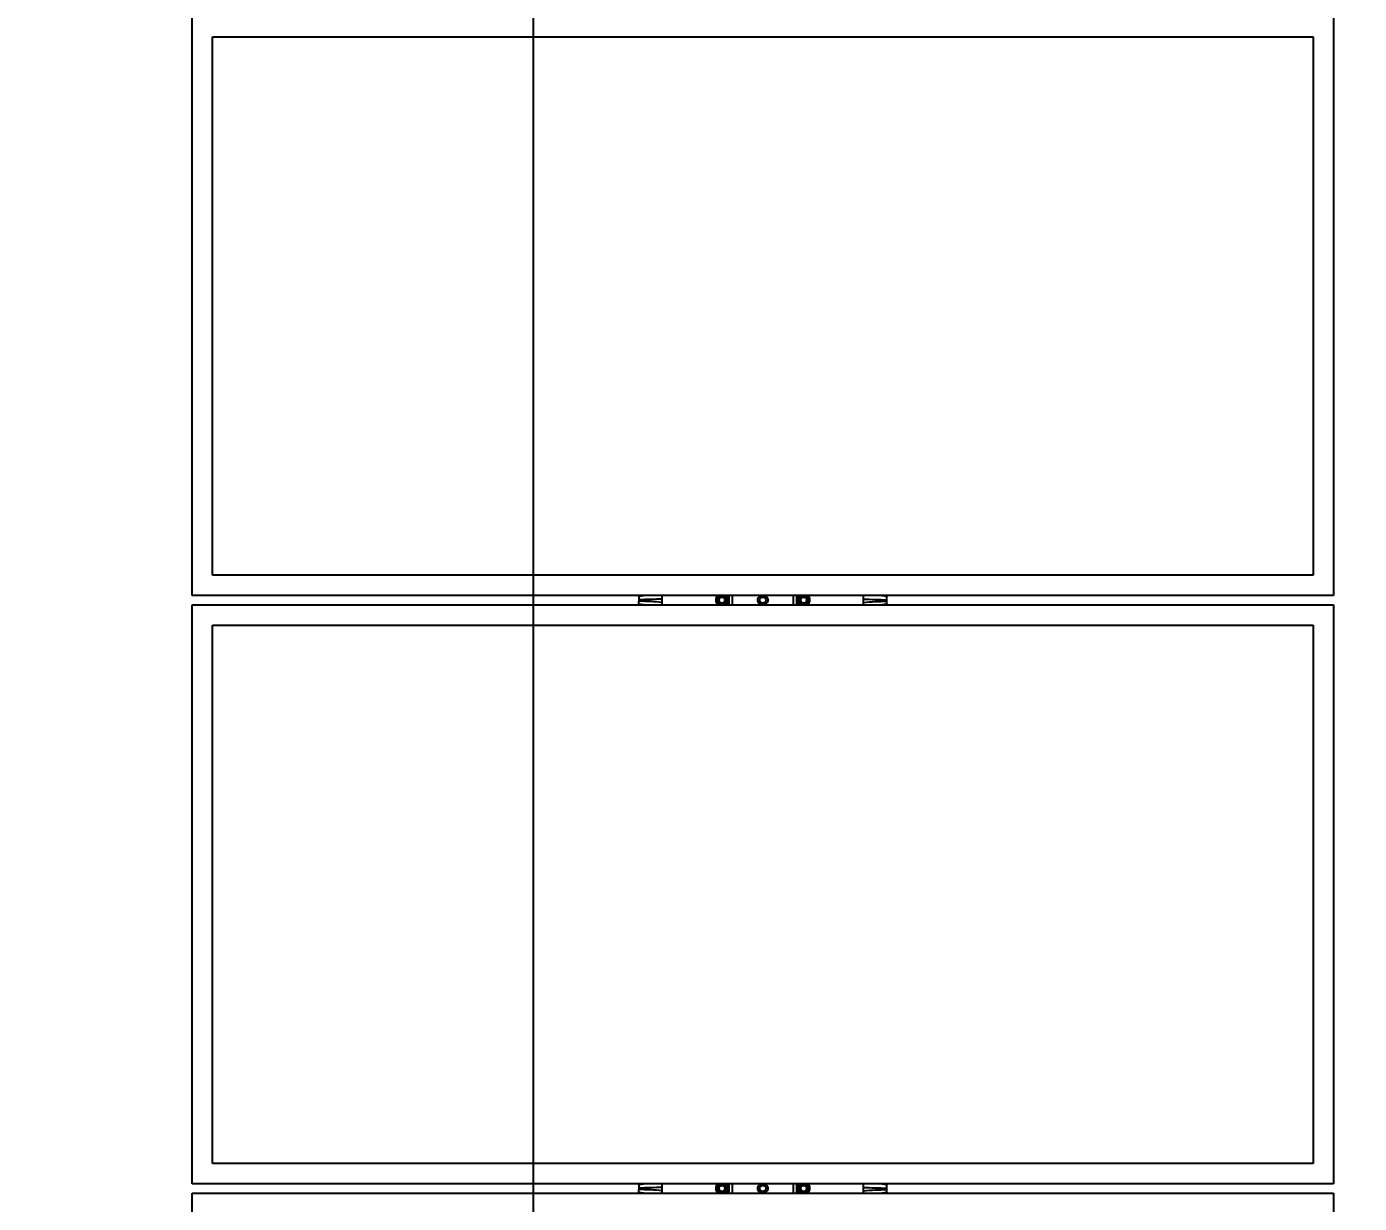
# Model space of a CAD drawing. Header units: feet. Extents: x -21 to 5170, y -254 to 1413.
# Drawn here: x 1792.3 to 1896.9, y -67.7 to 24.6 of the extents above; entities that cross this region are included whole.
import ezdxf
from ezdxf import colors
from ezdxf.entities.mleader import LeaderData, LeaderLine
from ezdxf.math import Vec2, Vec3

# ---------------------------------------------------------------- set-up
doc = ezdxf.new("R2010")
doc.units = ezdxf.units.FT
doc.header["$MEASUREMENT"] = 0
doc.layers.add('E-ARRY-TABL', color=9, linetype='Continuous')
doc.layers.add('G-NPLT', color=67, linetype='Continuous', plot=False)
doc.styles.add('NEI-A', font='arial.ttf')

msp = doc.modelspace()

# ---------------------------------------------------------------- linework, layer by layer
at = {"layer": 'E-ARRY-TABL'}
msp.add_line((1806.92808, 23.80038), (1893.26351, 23.80038), dxfattribs=at)
at = {"layer": 'G-NPLT'}
msp.add_lwpolyline([(1832.0982, 315.58045), (2480.28002, 315.58045), (2480.28002, -144.6313), (1832.0982, -144.6313)], close=True, dxfattribs=at)

# ---------------------------------------------------------------- next in the draw order: leaders
ml = msp.add_multileader_mtext('Standard', dxfattribs=at)
ml.set_content('\\A1;ATI', color=256, style='NEI-A')
ml.set_leader_properties()
ml.build(insert=Vec2(0, 0))
ml.multileader.update_dxf_attribs({"dogleg_length": 0.89968, "arrow_head_size": 64.60241})
ctx = ml.context
ctx.base_point, ctx.char_height, ctx.arrow_head_size, ctx.landing_gap_size, ctx.plane_origin = Vec3(2046.95625, -210.91911), 43.068273, 64.60241, 33.07065, Vec3(17655.77939, -11807.0407)
notes = []
notes.append((ctx, [(0, (0, 0, 0), (0, 0), (1, 0), 1, [])]))
ctx.mtext.insert, ctx.mtext.width, ctx.mtext.flow_direction = Vec3(2080.0269, -189.38498), 97.1085959, 5
ctx.mtext.has_bg_fill, ctx.mtext.bg_color, ctx.mtext.bg_scale_factor, ctx.mtext.bg_transparency, ctx.mtext.use_window_bg_color = 1, -1073741824, 1.5, 0, 1
for ctx, leaders in notes:
    for number, flags, end, landing, length, lines in leaders:
        leader = LeaderData()
        leader.index, (leader.has_last_leader_line, leader.has_dogleg_vector, leader.attachment_direction) = number, flags
        leader.last_leader_point, leader.dogleg_vector, leader.dogleg_length = Vec3(end), Vec3(landing), length
        for number, points, colour, breaks in lines:
            line = LeaderLine()
            line.index, line.vertices, line.color, line.breaks = number, Vec3.list(points), colors.encode_raw_color(colour), breaks
            leader.lines.append(line)
        ctx.leaders.append(leader)

# ---------------------------------------------------------------- next in the draw order: leaders
ml = msp.add_multileader_mtext('Standard', dxfattribs=at)
ml.set_content('\\A1;GAMECHANGE', color=256, style='NEI-A')
ml.set_leader_properties()
ml.build(insert=Vec2(0, 0))
ml.multileader.update_dxf_attribs({"dogleg_length": 0.89968, "arrow_head_size": 64.60241})
ctx = ml.context
ctx.base_point, ctx.char_height, ctx.arrow_head_size, ctx.landing_gap_size, ctx.plane_origin = Vec3(3193.50933, -201.22638), 43.068273, 64.60241, 33.07065, Vec3(19000.63376, -11807.0407)
notes = []
notes.append((ctx, [(0, (0, 0, 0), (0, 0), (1, 0), 1, [])]))
ctx.mtext.insert, ctx.mtext.width, ctx.mtext.flow_direction = Vec3(3226.57997, -179.32502), 410.8719117, 5
ctx.mtext.has_bg_fill, ctx.mtext.bg_color, ctx.mtext.bg_scale_factor, ctx.mtext.bg_transparency, ctx.mtext.use_window_bg_color = 1, -1073741824, 1.5, 0, 1
for ctx, leaders in notes:
    for number, flags, end, landing, length, lines in leaders:
        leader = LeaderData()
        leader.index, (leader.has_last_leader_line, leader.has_dogleg_vector, leader.attachment_direction) = number, flags
        leader.last_leader_point, leader.dogleg_vector, leader.dogleg_length = Vec3(end), Vec3(landing), length
        for number, points, colour, breaks in lines:
            line = LeaderLine()
            line.index, line.vertices, line.color, line.breaks = number, Vec3.list(points), colors.encode_raw_color(colour), breaks
            leader.lines.append(line)
        ctx.leaders.append(leader)

# ---------------------------------------------------------------- next in the draw order: leaders
ml = msp.add_multileader_mtext('Standard', dxfattribs=at)
ml.set_content('\\A1;FTC', color=256, style='NEI-A')
ml.set_leader_properties()
ml.build(insert=Vec2(0, 0))
ml.multileader.update_dxf_attribs({"dogleg_length": 0.89968, "arrow_head_size": 64.60241})
ctx = ml.context
ctx.base_point, ctx.char_height, ctx.arrow_head_size, ctx.landing_gap_size, ctx.plane_origin = Vec3(4694.02381, -210.43336), 43.068273, 64.60241, 33.07065, Vec3(20345.48813, -11807.0407)
notes = []
notes.append((ctx, [(0, (0, 0, 0), (0, 0), (1, 0), 1, [])]))
ctx.mtext.insert, ctx.mtext.width, ctx.mtext.flow_direction = Vec3(4727.09445, -188.532), 126.6975761, 5
ctx.mtext.has_bg_fill, ctx.mtext.bg_color, ctx.mtext.bg_scale_factor, ctx.mtext.bg_transparency, ctx.mtext.use_window_bg_color = 1, -1073741824, 1.5, 0, 1
for ctx, leaders in notes:
    for number, flags, end, landing, length, lines in leaders:
        leader = LeaderData()
        leader.index, (leader.has_last_leader_line, leader.has_dogleg_vector, leader.attachment_direction) = number, flags
        leader.last_leader_point, leader.dogleg_vector, leader.dogleg_length = Vec3(end), Vec3(landing), length
        for number, points, colour, breaks in lines:
            line = LeaderLine()
            line.index, line.vertices, line.color, line.breaks = number, Vec3.list(points), colors.encode_raw_color(colour), breaks
            leader.lines.append(line)
        ctx.leaders.append(leader)

# ---------------------------------------------------------------- next in the draw order: linework, layer by layer
at = {"layer": 'E-ARRY-TABL'}
for p, q in [((1805.32588, -20.00822), (1805.32588, 25.40257)), ((1894.86571, 25.40257), (1894.86571, -20.00822)), ((1806.92808, -18.40602), (1806.92808, 23.80038)), ((1893.26351, 23.80038), (1893.26351, -18.40602)), ((1893.26351, -18.40602), (1806.92808, -18.40602)), ((1894.86571, -20.00822), (1805.32588, -20.00822)), ((1805.32588, -66.15144), (1805.32588, -20.74065)), ((1805.32588, -20.74065), (1894.86571, -20.74065)), ((1840.95496, -20.00822), (1840.36818, -20.08785)), ((1840.36818, -20.66102), (1840.95423, -20.74065)), ((1846.55737, -20.73268), (1846.56613, -20.74065)), ((1846.93206, -20.74065), (1847.06063, -20.66604)), ((1847.06994, -20.74065), (1847.0959, -20.72681)), ((1847.22544, -20.01619), (1847.21668, -20.00822)), ((1852.96853, -20.73488), (1852.97491, -20.74065)), ((1853.12166, -20.00822), (1853.09337, -20.02342)), ((1853.2597, -20.00697), (1853.12904, -20.08396)), ((1853.63185, -20.01399), (1853.62546, -20.00822)), ((1859.82341, -20.08785), (1859.23663, -20.00822)), ((1859.23736, -20.74065), (1859.82341, -20.66102)), ((1894.86571, -20.74065), (1894.86571, -66.15144)), ((1806.92808, -64.54925), (1806.92808, -22.34285)), ((1806.92808, -22.34285), (1893.26351, -22.34285)), ((1893.26351, -22.34285), (1893.26351, -64.54925)), ((1893.26351, -64.54925), (1806.92808, -64.54925)), ((1894.86571, -66.15144), (1805.32588, -66.15144)), ((1805.32588, -66.88387), (1894.86571, -66.88387)), ((1805.32588, -112.29466), (1805.32588, -66.88387)), ((1840.95496, -66.15144), (1840.36818, -66.23107)), ((1840.36818, -66.80425), (1840.95423, -66.88387)), ((1846.55737, -66.8759), (1846.56613, -66.88387)), ((1846.93206, -66.88387), (1847.06063, -66.80926)), ((1847.06994, -66.88387), (1847.0959, -66.87004)), ((1847.22544, -66.15942), (1847.21668, -66.15144)), ((1852.96853, -66.8781), (1852.97491, -66.88387)), ((1853.12166, -66.15144), (1853.09337, -66.16664)), ((1853.25758, -66.15144), (1853.12904, -66.22718)), ((1853.63185, -66.15721), (1853.62546, -66.15144)), ((1859.82341, -66.23107), (1859.23663, -66.15144)), ((1859.23736, -66.88387), (1859.82341, -66.80425)), ((1894.86571, -66.88387), (1894.86571, -112.29466))]:
    msp.add_line(p, q, dxfattribs=at)
for centre, radius in [((1846.89141, -20.37443), 0.33715), ((1846.89141, -20.37443), 0.24051), ((1846.89141, -20.37443), 0.22889), ((1853.30019, -20.37443), 0.33715), ((1853.30019, -20.37443), 0.24051), ((1853.30019, -20.37443), 0.22889), ((1846.89141, -66.51766), 0.33715), ((1846.89141, -66.51766), 0.24051), ((1846.89141, -66.51766), 0.22889), ((1853.30019, -66.51766), 0.33715), ((1853.30019, -66.51766), 0.24051), ((1853.30019, -66.51766), 0.22889)]:
    msp.add_circle(centre, radius, dxfattribs=at)
for centre, radius, start, end in [((1846.89141, -20.37443), 0.48981, 131.6116092, 227.0024407), ((1846.89141, -20.37443), 0.40742, 115.9892336, 244.0107664), ((1846.89141, -20.37443), 0.40742, 300.1274387, 64.0107664), ((1846.89141, -20.37443), 0.48981, 311.6116092, 47.0024032), ((1853.30019, -20.37443), 0.48981, 131.6116092, 227.3815096), ((1853.30019, -20.37443), 0.40742, 120.5065041, 244.0107664), ((1853.30019, -20.37443), 0.40742, 295.9892336, 64.0107664), ((1853.30019, -20.37443), 0.48981, 311.6116092, 47.3814721), ((1846.89141, -66.51766), 0.48981, 131.6116092, 227.0024407), ((1846.89141, -66.51766), 0.40742, 115.9892336, 244.0107664), ((1846.89141, -66.51766), 0.40742, 300.1274387, 64.0107664), ((1846.89141, -66.51766), 0.48981, 311.6116092, 47.0024032), ((1853.30019, -66.51766), 0.48981, 131.6116092, 227.3815096), ((1853.30019, -66.51766), 0.40742, 120.5065041, 244.0107664), ((1853.30019, -66.51766), 0.40742, 295.9892336, 64.0107664), ((1853.30019, -66.51766), 0.48981, 311.6116092, 47.3814721)]:
    msp.add_arc(centre, radius, start, end, dxfattribs=at)
for points, knots in [([(1840.36818, -20.08785), (1840.36818, -20.07413), (1840.36818, -20.05758), (1840.36818, -20.01542), (1840.36818, -20.00822)], [0, 0, 0, 0, 0.829245833, 1, 1, 1, 1]), ([(1840.36818, -20.08785), (1840.36818, -20.09289), (1840.36818, -20.1224), (1840.36818, -20.1489), (1840.36818, -20.19459), (1840.36818, -20.23651), (1840.36818, -20.28773), (1840.36818, -20.3255), (1840.36818, -20.34463)], [0, 0, 0, 0, 0.104408076, 0.610092505, 0.713229006, 0.816381409, 0.906958044, 1, 1, 1, 1]), ([(1842.20591, -20.296), (1841.89974, -20.30673), (1841.28746, -20.3282), (1840.67459, -20.33916), (1840.36818, -20.34463)], [0, 0, 0, 0, 0.500036901, 1, 1, 1, 1]), ([(1840.36818, -20.34463), (1840.36818, -20.34786), (1840.36818, -20.35241), (1840.36818, -20.35963), (1840.36818, -20.3641), (1840.36818, -20.36772), (1840.36818, -20.36917), (1840.36818, -20.37207), (1840.36818, -20.37684), (1840.36818, -20.38348), (1840.36818, -20.39205), (1840.36818, -20.40562), (1840.36818, -20.42614), (1840.36818, -20.44296), (1840.36818, -20.45267)], [0, 0, 0, 0, 0.088792677, 0.125266565, 0.198196576, 0.211434953, 0.224673296, 0.237911626, 0.290864967, 0.355531486, 0.42020743, 0.526263413, 0.726625991, 1, 1, 1, 1]), ([(1842.20613, -20.54997), (1841.90004, -20.52959), (1841.28793, -20.48885), (1840.67474, -20.46473), (1840.36818, -20.45267)], [0, 0, 0, 0, 0.500050032, 1, 1, 1, 1]), ([(1840.36818, -20.66102), (1840.36818, -20.64609), (1840.36818, -20.61793), (1840.36818, -20.58594), (1840.36818, -20.55971), (1840.36818, -20.51626), (1840.36818, -20.47735), (1840.36818, -20.45501), (1840.36818, -20.45267)], [0, 0, 0, 0, 0.336781761, 0.635414469, 0.762435252, 0.874639399, 0.986817621, 1, 1, 1, 1]), ([(1840.36818, -20.74065), (1840.36818, -20.73218), (1840.36818, -20.6905), (1840.36818, -20.67409), (1840.36818, -20.66102)], [0, 0, 0, 0, 0.203251759, 1, 1, 1, 1]), ([(1842.20591, -20.296), (1842.20602, -20.26746), (1842.20625, -20.20606), (1842.20595, -20.12021), (1842.2052, -20.04975), (1842.20436, -20.02064), (1842.204, -20.00822)], [0, 0, 0, 0, 0.237682332, 0.511297981, 0.791460281, 1, 1, 1, 1]), ([(1842.20401, -20.74065), (1842.20436, -20.72815), (1842.20515, -20.69986), (1842.20592, -20.63461), (1842.20606, -20.57806), (1842.20613, -20.54997)], [0, 0, 0, 0, 0.284877006, 0.644722971, 1, 1, 1, 1]), ([(1842.20613, -20.54997), (1842.20605, -20.51066), (1842.20595, -20.46366), (1842.20567, -20.40828), (1842.20562, -20.38336), (1842.20561, -20.3623), (1842.20568, -20.34702), (1842.20568, -20.33606), (1842.20576, -20.32004), (1842.20586, -20.30508), (1842.20591, -20.296)], [0, 0, 0, 0, 0.473900563, 0.566584192, 0.646097342, 0.765289978, 0.812851893, 0.824688911, 0.893504587, 1, 1, 1, 1]), ([(1846.72218, -20.08283), (1846.67803, -20.10846), (1846.62102, -20.14154), (1846.56618, -20.17336), (1846.55383, -20.18053)], [0, 0, 0, 0, 0.774619327, 1, 1, 1, 1]), ([(1846.55383, -20.18053), (1846.5539, -20.21214), (1846.55404, -20.27595), (1846.55418, -20.34191), (1846.55426, -20.37518)], [0, 0, 0, 0, 0.495457963, 1, 1, 1, 1]), ([(1846.55426, -20.37518), (1846.55427, -20.3798), (1846.55441, -20.44553), (1846.55456, -20.50995), (1846.55469, -20.56984)], [0, 0, 0, 0, 0.070220322, 1, 1, 1, 1]), ([(1846.55469, -20.56984), (1846.5821, -20.58558), (1846.63743, -20.61736), (1846.69462, -20.65021), (1846.72348, -20.66679)], [0, 0, 0, 0, 0.495457963, 1, 1, 1, 1]), ([(1846.85075, -20.00822), (1846.82189, -20.02497), (1846.77953, -20.04955), (1846.73605, -20.07479), (1846.72218, -20.08283)], [0, 0, 0, 0, 0.681174188, 1, 1, 1, 1]), ([(1846.72348, -20.66679), (1846.72748, -20.66909), (1846.7709, -20.69403), (1846.81345, -20.71846), (1846.85208, -20.74065)], [0, 0, 0, 0, 0.09219659, 1, 1, 1, 1]), ([(1847.05933, -20.08208), (1847.05533, -20.07978), (1847.01191, -20.05484), (1846.96936, -20.0304), (1846.93073, -20.00822)], [0, 0, 0, 0, 0.09219659, 1, 1, 1, 1]), ([(1847.22812, -20.17903), (1847.20071, -20.16329), (1847.14538, -20.13151), (1847.08819, -20.09866), (1847.05933, -20.08208)], [0, 0, 0, 0, 0.495457963, 1, 1, 1, 1]), ([(1847.06063, -20.66604), (1847.07448, -20.658), (1847.13145, -20.62493), (1847.18697, -20.59272), (1847.22898, -20.56834)], [0, 0, 0, 0, 0.243165711, 1, 1, 1, 1]), ([(1847.22855, -20.37368), (1847.22854, -20.36907), (1847.2284, -20.30334), (1847.22825, -20.23892), (1847.22812, -20.17903)], [0, 0, 0, 0, 0.070220322, 1, 1, 1, 1]), ([(1847.22898, -20.56834), (1847.22891, -20.53672), (1847.22877, -20.47292), (1847.22863, -20.40696), (1847.22855, -20.37368)], [0, 0, 0, 0, 0.495457963, 1, 1, 1, 1]), ([(1847.45885, -20.74065), (1847.45907, -20.7121), (1847.46092, -20.46797), (1847.45959, -20.22381), (1847.45842, -20.00822)], [0, 0, 0, 0, 0.116959652, 1, 1, 1, 1]), ([(1847.68712, -20.00822), (1847.68793, -20.22428), (1847.68886, -20.46843), (1847.68738, -20.71257), (1847.68721, -20.74065)], [0, 0, 0, 0, 0.88496735, 1, 1, 1, 1]), ([(1850.02467, -20.74065), (1850.0051, -20.73841), (1849.94203, -20.73118), (1849.84698, -20.6758), (1849.75567, -20.58244), (1849.70266, -20.4625), (1849.69434, -20.33318), (1849.73128, -20.20869), (1849.8091, -20.10446), (1849.90889, -20.03195), (1849.98488, -20.01539), (1850.01781, -20.00822)], [0, 0, 0, 0, 0.055467135, 0.178740105, 0.301068238, 0.422074784, 0.541486052, 0.660550552, 0.781493861, 0.905315943, 1, 1, 1, 1]), ([(1850.32752, -20.42667), (1850.33087, -20.40021), (1850.33656, -20.3554), (1850.31916, -20.28508), (1850.28372, -20.22176), (1850.22289, -20.1685), (1850.14809, -20.13812), (1850.06703, -20.13406), (1849.98905, -20.15714), (1849.92336, -20.20458), (1849.87713, -20.27073), (1849.85514, -20.34856), (1849.86004, -20.42956), (1849.88116, -20.47962), (1849.90973, -20.52447), (1849.94599, -20.56455), (1850.01678, -20.60318), (1850.09667, -20.6165), (1850.1769, -20.6026), (1850.24733, -20.56287), (1850.30238, -20.5027), (1850.31916, -20.45196), (1850.32752, -20.42667)], [0, 0, 0, 0, 0.05318276, 0.090051856, 0.143930989, 0.197508132, 0.250693831, 0.303997406, 0.357752004, 0.411588514, 0.465007081, 0.518157859, 0.571608056, 0.625348022, 0.625461196, 0.679189914, 0.732471661, 0.785668797, 0.839276455, 0.893156273, 0.946740624, 1, 1, 1, 1]), ([(1850.48948, -20.33172), (1850.49017, -20.37411), (1850.49156, -20.45921), (1850.43749, -20.57909), (1850.34813, -20.67339), (1850.25188, -20.73042), (1850.18706, -20.73816), (1850.16618, -20.74065)], [0, 0, 0, 0, 0.218328363, 0.43818827, 0.662256444, 0.89122321, 1, 1, 1, 1]), ([(1850.18795, -20.00822), (1850.22778, -20.02061), (1850.30935, -20.04599), (1850.4079, -20.1315), (1850.47019, -20.23176), (1850.48393, -20.30293), (1850.48948, -20.33172)], [0, 0, 0, 0, 0.263744587, 0.540159175, 0.814036973, 1, 1, 1, 1]), ([(1852.50433, -20.74065), (1852.50365, -20.52134), (1852.5029, -20.27719), (1852.50417, -20.03305), (1852.5043, -20.00822)], [0, 0, 0, 0, 0.898277382, 1, 1, 1, 1]), ([(1852.73272, -20.00822), (1852.73253, -20.03355), (1852.73065, -20.27768), (1852.73199, -20.52183), (1852.73319, -20.74065)], [0, 0, 0, 0, 0.10376783, 1, 1, 1, 1]), ([(1853.12904, -20.08396), (1853.11524, -20.09209), (1853.05848, -20.12553), (1853.00318, -20.15811), (1852.96133, -20.18277)], [0, 0, 0, 0, 0.243165711, 1, 1, 1, 1]), ([(1852.96133, -20.18277), (1852.96161, -20.21438), (1852.96217, -20.27818), (1852.96276, -20.34414), (1852.96305, -20.37741)], [0, 0, 0, 0, 0.495457963, 1, 1, 1, 1]), ([(1852.96305, -20.37741), (1852.96309, -20.38203), (1852.96367, -20.44776), (1852.96424, -20.51217), (1852.96477, -20.57206)], [0, 0, 0, 0, 0.070220322, 1, 1, 1, 1]), ([(1852.96477, -20.57206), (1852.99229, -20.58762), (1853.04782, -20.61904), (1853.10523, -20.65151), (1853.1342, -20.66789)], [0, 0, 0, 0, 0.495457963, 1, 1, 1, 1]), ([(1853.1342, -20.66789), (1853.13822, -20.67016), (1853.18165, -20.69473), (1853.22421, -20.7188), (1853.26283, -20.74065)], [0, 0, 0, 0, 0.092516545, 1, 1, 1, 1]), ([(1853.46617, -20.08098), (1853.46215, -20.0787), (1853.41872, -20.05414), (1853.37616, -20.03006), (1853.33754, -20.00822)], [0, 0, 0, 0, 0.092516545, 1, 1, 1, 1]), ([(1853.34279, -20.74065), (1853.37169, -20.72362), (1853.41405, -20.69866), (1853.45753, -20.67305), (1853.47133, -20.66491)], [0, 0, 0, 0, 0.682346465, 1, 1, 1, 1]), ([(1853.6356, -20.17681), (1853.60808, -20.16125), (1853.55255, -20.12983), (1853.49514, -20.09736), (1853.46617, -20.08098)], [0, 0, 0, 0, 0.495457963, 1, 1, 1, 1]), ([(1853.47133, -20.66491), (1853.51532, -20.63899), (1853.5721, -20.60554), (1853.62673, -20.57335), (1853.63904, -20.5661)], [0, 0, 0, 0, 0.774619327, 1, 1, 1, 1]), ([(1853.63732, -20.37145), (1853.63728, -20.36684), (1853.6367, -20.30111), (1853.63613, -20.2367), (1853.6356, -20.17681)], [0, 0, 0, 0, 0.070220322, 1, 1, 1, 1]), ([(1853.63904, -20.5661), (1853.63876, -20.53449), (1853.6382, -20.47069), (1853.63761, -20.40473), (1853.63732, -20.37145)], [0, 0, 0, 0, 0.495457963, 1, 1, 1, 1]), ([(1857.98568, -20.296), (1857.98556, -20.26297), (1857.98531, -20.19184), (1857.98581, -20.09738), (1857.98665, -20.03335), (1857.98745, -20.01324), (1857.98765, -20.00822)], [0, 0, 0, 0, 0.272878633, 0.587618909, 0.897093641, 1, 1, 1, 1]), ([(1857.98546, -20.54997), (1857.98554, -20.51066), (1857.98564, -20.46366), (1857.98592, -20.40828), (1857.98597, -20.38336), (1857.98598, -20.3623), (1857.98592, -20.34702), (1857.98591, -20.33606), (1857.98583, -20.32004), (1857.98574, -20.30508), (1857.98568, -20.296)], [0, 0, 0, 0, 0.473900563, 0.566584192, 0.646097342, 0.765289978, 0.812851893, 0.824688911, 0.893504587, 1, 1, 1, 1]), ([(1857.98546, -20.54997), (1858.29155, -20.52959), (1858.90366, -20.48885), (1859.51685, -20.46473), (1859.82341, -20.45267)], [0, 0, 0, 0, 0.500050032, 1, 1, 1, 1]), ([(1857.98766, -20.74065), (1857.98747, -20.73562), (1857.98667, -20.71547), (1857.98577, -20.65221), (1857.98556, -20.58424), (1857.98546, -20.54997)], [0, 0, 0, 0, 0.141530855, 0.567144679, 1, 1, 1, 1]), ([(1857.98568, -20.296), (1858.29185, -20.30673), (1858.90413, -20.3282), (1859.517, -20.33916), (1859.82341, -20.34463)], [0, 0, 0, 0, 0.500036901, 1, 1, 1, 1]), ([(1859.82341, -20.00822), (1859.82341, -20.01669), (1859.82341, -20.05837), (1859.82341, -20.07477), (1859.82341, -20.08785)], [0, 0, 0, 0, 0.203251759, 1, 1, 1, 1]), ([(1859.82341, -20.34463), (1859.82341, -20.32593), (1859.82341, -20.28601), (1859.82341, -20.23307), (1859.82341, -20.18962), (1859.82341, -20.16266), (1859.82341, -20.13093), (1859.82341, -20.1026), (1859.82341, -20.08785)], [0, 0, 0, 0, 0.090987099, 0.194222261, 0.297480686, 0.412851507, 0.694273649, 1, 1, 1, 1]), ([(1859.82341, -20.45267), (1859.82341, -20.43935), (1859.82341, -20.42088), (1859.82341, -20.40055), (1859.82341, -20.39255), (1859.82341, -20.38458), (1859.82341, -20.37726), (1859.82341, -20.37061), (1859.82341, -20.36895), (1859.82341, -20.36662), (1859.82341, -20.36363), (1859.82341, -20.35832), (1859.82341, -20.35198), (1859.82341, -20.34698), (1859.82341, -20.34463)], [0, 0, 0, 0, 0.378460386, 0.525059812, 0.561520365, 0.597982148, 0.743875857, 0.762193155, 0.780422606, 0.789537342, 0.825996993, 0.862456604, 0.935401836, 1, 1, 1, 1]), ([(1859.82341, -20.66102), (1859.82341, -20.64596), (1859.82341, -20.61614), (1859.82341, -20.58715), (1859.82341, -20.55255), (1859.82341, -20.50651), (1859.82341, -20.46986), (1859.82341, -20.45267)], [0, 0, 0, 0, 0.332265312, 0.657491515, 0.788304514, 0.900705037, 1, 1, 1, 1]), ([(1859.82341, -20.66102), (1859.82341, -20.67474), (1859.82341, -20.69129), (1859.82341, -20.73345), (1859.82341, -20.74065)], [0, 0, 0, 0, 0.829245832, 1, 1, 1, 1]), ([(1840.36818, -66.23107), (1840.36818, -66.21735), (1840.36818, -66.2008), (1840.36818, -66.15864), (1840.36818, -66.15144)], [0, 0, 0, 0, 0.829245833, 1, 1, 1, 1]), ([(1840.36818, -66.23107), (1840.36818, -66.23612), (1840.36818, -66.26562), (1840.36818, -66.29212), (1840.36818, -66.33781), (1840.36818, -66.37973), (1840.36818, -66.43096), (1840.36818, -66.46872), (1840.36818, -66.48786)], [0, 0, 0, 0, 0.104408076, 0.610092505, 0.713229006, 0.816381409, 0.906958044, 1, 1, 1, 1]), ([(1842.20591, -66.43922), (1841.89974, -66.44996), (1841.28746, -66.47142), (1840.67459, -66.48238), (1840.36818, -66.48786)], [0, 0, 0, 0, 0.500036901, 1, 1, 1, 1]), ([(1840.36818, -66.48786), (1840.36818, -66.49108), (1840.36818, -66.49563), (1840.36818, -66.50286), (1840.36818, -66.50732), (1840.36818, -66.51095), (1840.36818, -66.51239), (1840.36818, -66.51529), (1840.36818, -66.52006), (1840.36818, -66.5267), (1840.36818, -66.53528), (1840.36818, -66.54884), (1840.36818, -66.56936), (1840.36818, -66.58618), (1840.36818, -66.59589)], [0, 0, 0, 0, 0.088792677, 0.125266565, 0.198196576, 0.211434953, 0.224673296, 0.237911626, 0.290864967, 0.355531486, 0.42020743, 0.526263413, 0.726625991, 1, 1, 1, 1]), ([(1842.20613, -66.69319), (1841.90004, -66.67282), (1841.28793, -66.63207), (1840.67474, -66.60795), (1840.36818, -66.59589)], [0, 0, 0, 0, 0.500050032, 1, 1, 1, 1]), ([(1840.36818, -66.80425), (1840.36818, -66.78932), (1840.36818, -66.76115), (1840.36818, -66.72916), (1840.36818, -66.70293), (1840.36818, -66.65948), (1840.36818, -66.62057), (1840.36818, -66.59824), (1840.36818, -66.59589)], [0, 0, 0, 0, 0.336781761, 0.635414469, 0.762435252, 0.874639399, 0.986817621, 1, 1, 1, 1]), ([(1840.36818, -66.88387), (1840.36818, -66.8754), (1840.36818, -66.83372), (1840.36818, -66.81732), (1840.36818, -66.80425)], [0, 0, 0, 0, 0.203251759, 1, 1, 1, 1]), ([(1842.20591, -66.43922), (1842.20602, -66.41068), (1842.20625, -66.34928), (1842.20595, -66.26343), (1842.2052, -66.19297), (1842.20436, -66.16386), (1842.204, -66.15144)], [0, 0, 0, 0, 0.237682332, 0.511297981, 0.791460281, 1, 1, 1, 1]), ([(1842.20401, -66.88387), (1842.20436, -66.87137), (1842.20515, -66.84308), (1842.20592, -66.77784), (1842.20606, -66.72129), (1842.20613, -66.69319)], [0, 0, 0, 0, 0.284877006, 0.644722971, 1, 1, 1, 1]), ([(1842.20613, -66.69319), (1842.20605, -66.65388), (1842.20595, -66.60688), (1842.20567, -66.5515), (1842.20562, -66.52659), (1842.20561, -66.50552), (1842.20568, -66.49025), (1842.20568, -66.47928), (1842.20576, -66.46326), (1842.20586, -66.44831), (1842.20591, -66.43922)], [0, 0, 0, 0, 0.473900563, 0.566584192, 0.646097342, 0.765289978, 0.812851893, 0.824688911, 0.893504587, 1, 1, 1, 1]), ([(1846.72218, -66.22605), (1846.67803, -66.25168), (1846.62102, -66.28476), (1846.56618, -66.31658), (1846.55383, -66.32376)], [0, 0, 0, 0, 0.774619327, 1, 1, 1, 1]), ([(1846.55383, -66.32376), (1846.5539, -66.35537), (1846.55404, -66.41917), (1846.55418, -66.48513), (1846.55426, -66.51841)], [0, 0, 0, 0, 0.495457963, 1, 1, 1, 1]), ([(1846.55426, -66.51841), (1846.55427, -66.52302), (1846.55441, -66.58875), (1846.55456, -66.65317), (1846.55469, -66.71306)], [0, 0, 0, 0, 0.070220322, 1, 1, 1, 1]), ([(1846.55469, -66.71306), (1846.5821, -66.7288), (1846.63743, -66.76058), (1846.69462, -66.79343), (1846.72348, -66.81001)], [0, 0, 0, 0, 0.495457963, 1, 1, 1, 1]), ([(1846.85075, -66.15144), (1846.82189, -66.16819), (1846.77953, -66.19278), (1846.73605, -66.21801), (1846.72218, -66.22605)], [0, 0, 0, 0, 0.681174188, 1, 1, 1, 1]), ([(1846.72348, -66.81001), (1846.72748, -66.81231), (1846.7709, -66.83725), (1846.81345, -66.86169), (1846.85208, -66.88387)], [0, 0, 0, 0, 0.09219659, 1, 1, 1, 1]), ([(1847.05933, -66.2253), (1847.05533, -66.22301), (1847.01191, -66.19807), (1846.96936, -66.17363), (1846.93073, -66.15144)], [0, 0, 0, 0, 0.09219659, 1, 1, 1, 1]), ([(1847.22812, -66.32226), (1847.20071, -66.30651), (1847.14538, -66.27473), (1847.08819, -66.24188), (1847.05933, -66.2253)], [0, 0, 0, 0, 0.495457963, 1, 1, 1, 1]), ([(1847.06063, -66.80926), (1847.07448, -66.80122), (1847.13145, -66.76816), (1847.18697, -66.73594), (1847.22898, -66.71156)], [0, 0, 0, 0, 0.243165711, 1, 1, 1, 1]), ([(1847.22855, -66.51691), (1847.22854, -66.51229), (1847.2284, -66.44656), (1847.22825, -66.38215), (1847.22812, -66.32226)], [0, 0, 0, 0, 0.070220322, 1, 1, 1, 1]), ([(1847.22898, -66.71156), (1847.22891, -66.67995), (1847.22877, -66.61614), (1847.22863, -66.55019), (1847.22855, -66.51691)], [0, 0, 0, 0, 0.495457963, 1, 1, 1, 1]), ([(1847.45885, -66.88387), (1847.45907, -66.85532), (1847.46092, -66.61119), (1847.45959, -66.36704), (1847.45842, -66.15144)], [0, 0, 0, 0, 0.116959652, 1, 1, 1, 1]), ([(1847.68712, -66.15144), (1847.68793, -66.36751), (1847.68886, -66.61166), (1847.68738, -66.85579), (1847.68721, -66.88387)], [0, 0, 0, 0, 0.88496735, 1, 1, 1, 1]), ([(1850.02467, -66.88387), (1850.0051, -66.88163), (1849.94203, -66.87441), (1849.84698, -66.81903), (1849.75567, -66.72567), (1849.70266, -66.60573), (1849.69434, -66.4764), (1849.73128, -66.35192), (1849.8091, -66.24768), (1849.90889, -66.17518), (1849.98488, -66.15862), (1850.01781, -66.15144)], [0, 0, 0, 0, 0.055467135, 0.178740105, 0.301068238, 0.422074784, 0.541486052, 0.660550552, 0.781493861, 0.905315943, 1, 1, 1, 1]), ([(1850.32752, -66.56989), (1850.33087, -66.54343), (1850.33656, -66.49862), (1850.31916, -66.4283), (1850.28372, -66.36498), (1850.22289, -66.31172), (1850.14809, -66.28134), (1850.06703, -66.27728), (1849.98905, -66.30037), (1849.92336, -66.34781), (1849.87713, -66.41395), (1849.85514, -66.49178), (1849.86004, -66.57278), (1849.88116, -66.62284), (1849.90973, -66.66769), (1849.94599, -66.70777), (1850.01678, -66.7464), (1850.09667, -66.75972), (1850.1769, -66.74582), (1850.24733, -66.70609), (1850.30238, -66.64593), (1850.31916, -66.59518), (1850.32752, -66.56989)], [0, 0, 0, 0, 0.05318276, 0.090051856, 0.143930989, 0.197508132, 0.250693831, 0.303997406, 0.357752004, 0.411588514, 0.465007081, 0.518157859, 0.571608056, 0.625348022, 0.625461196, 0.679189914, 0.732471661, 0.785668797, 0.839276455, 0.893156273, 0.946740624, 1, 1, 1, 1]), ([(1850.48948, -66.47494), (1850.49017, -66.51734), (1850.49156, -66.60243), (1850.43749, -66.72232), (1850.34813, -66.81661), (1850.25188, -66.87365), (1850.18706, -66.88138), (1850.16618, -66.88387)], [0, 0, 0, 0, 0.218328363, 0.43818827, 0.662256444, 0.89122321, 1, 1, 1, 1]), ([(1850.18795, -66.15144), (1850.22778, -66.16383), (1850.30935, -66.18921), (1850.4079, -66.27472), (1850.47019, -66.37499), (1850.48393, -66.44616), (1850.48948, -66.47494)], [0, 0, 0, 0, 0.263744587, 0.540159175, 0.814036973, 1, 1, 1, 1]), ([(1852.50433, -66.88387), (1852.50365, -66.66456), (1852.5029, -66.42041), (1852.50417, -66.17628), (1852.5043, -66.15144)], [0, 0, 0, 0, 0.898277382, 1, 1, 1, 1]), ([(1852.73272, -66.15144), (1852.73253, -66.17677), (1852.73065, -66.4209), (1852.73199, -66.66506), (1852.73319, -66.88387)], [0, 0, 0, 0, 0.10376783, 1, 1, 1, 1]), ([(1853.12904, -66.22718), (1853.11524, -66.23531), (1853.05848, -66.26875), (1853.00318, -66.30133), (1852.96133, -66.32599)], [0, 0, 0, 0, 0.243165711, 1, 1, 1, 1]), ([(1852.96133, -66.32599), (1852.96161, -66.3576), (1852.96217, -66.42141), (1852.96276, -66.48736), (1852.96305, -66.52064)], [0, 0, 0, 0, 0.495457963, 1, 1, 1, 1]), ([(1852.96305, -66.52064), (1852.96309, -66.52525), (1852.96367, -66.59098), (1852.96424, -66.65539), (1852.96477, -66.71528)], [0, 0, 0, 0, 0.070220322, 1, 1, 1, 1]), ([(1852.96477, -66.71528), (1852.99229, -66.73085), (1853.04782, -66.76226), (1853.10523, -66.79473), (1853.1342, -66.81111)], [0, 0, 0, 0, 0.495457963, 1, 1, 1, 1]), ([(1853.1342, -66.81111), (1853.13822, -66.81339), (1853.18165, -66.83795), (1853.22421, -66.86203), (1853.26283, -66.88387)], [0, 0, 0, 0, 0.092516545, 1, 1, 1, 1]), ([(1853.46617, -66.2242), (1853.46215, -66.22193), (1853.41872, -66.19736), (1853.37616, -66.17329), (1853.33754, -66.15144)], [0, 0, 0, 0, 0.092516545, 1, 1, 1, 1]), ([(1853.34279, -66.88387), (1853.37169, -66.86684), (1853.41405, -66.84188), (1853.45753, -66.81627), (1853.47133, -66.80813)], [0, 0, 0, 0, 0.682346465, 1, 1, 1, 1]), ([(1853.6356, -66.32003), (1853.60808, -66.30447), (1853.55255, -66.27306), (1853.49514, -66.24058), (1853.46617, -66.2242)], [0, 0, 0, 0, 0.495457963, 1, 1, 1, 1]), ([(1853.47133, -66.80813), (1853.51532, -66.78222), (1853.5721, -66.74876), (1853.62673, -66.71658), (1853.63904, -66.70932)], [0, 0, 0, 0, 0.774619327, 1, 1, 1, 1]), ([(1853.63732, -66.51468), (1853.63728, -66.51006), (1853.6367, -66.44433), (1853.63613, -66.37992), (1853.6356, -66.32003)], [0, 0, 0, 0, 0.070220322, 1, 1, 1, 1]), ([(1853.63904, -66.70932), (1853.63876, -66.67771), (1853.6382, -66.61391), (1853.63761, -66.54795), (1853.63732, -66.51468)], [0, 0, 0, 0, 0.495457963, 1, 1, 1, 1]), ([(1857.98568, -66.43922), (1857.98556, -66.40619), (1857.98531, -66.33506), (1857.98581, -66.2406), (1857.98665, -66.17658), (1857.98745, -66.15646), (1857.98765, -66.15144)], [0, 0, 0, 0, 0.272878633, 0.587618909, 0.897093641, 1, 1, 1, 1]), ([(1857.98546, -66.69319), (1857.98554, -66.65388), (1857.98564, -66.60688), (1857.98592, -66.5515), (1857.98597, -66.52659), (1857.98598, -66.50552), (1857.98592, -66.49025), (1857.98591, -66.47928), (1857.98583, -66.46326), (1857.98574, -66.44831), (1857.98568, -66.43922)], [0, 0, 0, 0, 0.473900563, 0.566584192, 0.646097342, 0.765289978, 0.812851893, 0.824688911, 0.893504587, 1, 1, 1, 1]), ([(1857.98546, -66.69319), (1858.29155, -66.67282), (1858.90366, -66.63207), (1859.51685, -66.60795), (1859.82341, -66.59589)], [0, 0, 0, 0, 0.500050032, 1, 1, 1, 1]), ([(1857.98766, -66.88387), (1857.98747, -66.87884), (1857.98667, -66.85869), (1857.98577, -66.79543), (1857.98556, -66.72746), (1857.98546, -66.69319)], [0, 0, 0, 0, 0.141530855, 0.567144679, 1, 1, 1, 1]), ([(1857.98568, -66.43922), (1858.29185, -66.44996), (1858.90413, -66.47142), (1859.517, -66.48238), (1859.82341, -66.48786)], [0, 0, 0, 0, 0.500036901, 1, 1, 1, 1]), ([(1859.82341, -66.15144), (1859.82341, -66.15991), (1859.82341, -66.20159), (1859.82341, -66.218), (1859.82341, -66.23107)], [0, 0, 0, 0, 0.203251759, 1, 1, 1, 1]), ([(1859.82341, -66.48786), (1859.82341, -66.46915), (1859.82341, -66.42923), (1859.82341, -66.37629), (1859.82341, -66.33284), (1859.82341, -66.30588), (1859.82341, -66.27415), (1859.82341, -66.24582), (1859.82341, -66.23107)], [0, 0, 0, 0, 0.090987099, 0.194222261, 0.297480686, 0.412851507, 0.694273649, 1, 1, 1, 1]), ([(1859.82341, -66.59589), (1859.82341, -66.58257), (1859.82341, -66.5641), (1859.82341, -66.54377), (1859.82341, -66.53578), (1859.82341, -66.5278), (1859.82341, -66.52049), (1859.82341, -66.51384), (1859.82341, -66.51217), (1859.82341, -66.50985), (1859.82341, -66.50686), (1859.82341, -66.50154), (1859.82341, -66.4952), (1859.82341, -66.4902), (1859.82341, -66.48786)], [0, 0, 0, 0, 0.378460386, 0.525059812, 0.561520365, 0.597982148, 0.743875857, 0.762193155, 0.780422606, 0.789537342, 0.825996993, 0.862456604, 0.935401836, 1, 1, 1, 1]), ([(1859.82341, -66.80425), (1859.82341, -66.78918), (1859.82341, -66.75936), (1859.82341, -66.73037), (1859.82341, -66.69578), (1859.82341, -66.64973), (1859.82341, -66.61308), (1859.82341, -66.59589)], [0, 0, 0, 0, 0.332265312, 0.657491515, 0.788304514, 0.900705037, 1, 1, 1, 1]), ([(1859.82341, -66.80425), (1859.82341, -66.81797), (1859.82341, -66.83451), (1859.82341, -66.87667), (1859.82341, -66.88387)], [0, 0, 0, 0, 0.829245832, 1, 1, 1, 1])]:
    msp.add_open_spline(points, degree=3, knots=knots, dxfattribs=at)

doc.saveas('drawing.dxf')
